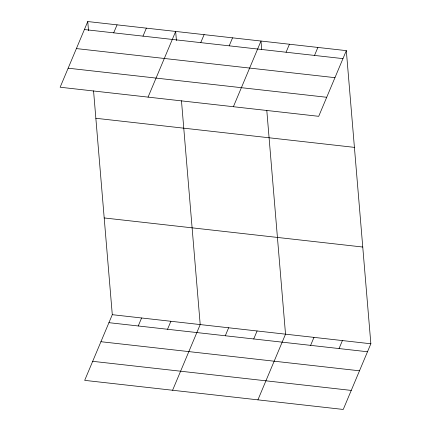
<?xml version="1.0" encoding="UTF-8"?>
<svg xmlns="http://www.w3.org/2000/svg" width="431" height="431" viewBox="0 0 431 431"><rect width="100%" height="100%" fill="white"/><g stroke="black" fill="none" stroke-linecap="round" stroke-linejoin="round"><path stroke-width="0.65" d="M87.757 21.55L60.146 87.229L318.708 116.316L346.319 50.637L87.757 21.55L88.522 30.698M113.698 32.837L117.06 24.847M143.006 36.134L146.362 28.144M148.059 97.12L175.665 31.441L176.43 40.589M200.749 42.631L204.111 34.642M93.554 90.833L112.292 314.684L84.681 380.363L343.243 409.45L370.854 343.771L346.319 50.637M229.19 45.831L232.551 37.836M138.238 325.971L141.594 317.981M233.381 106.721L260.992 41.037L261.703 49.533M167.54 329.268L170.897 321.273M286.076 52.226L289.433 44.237M172.594 390.254L200.205 324.57L181.467 100.719M314.517 55.427L317.879 47.437M225.284 335.76L228.645 327.77M253.73 338.96L257.086 330.97M257.921 399.849L285.527 334.17L266.789 110.32M310.611 345.36L313.973 337.371M339.052 348.56L342.413 340.571M84.395 29.54L342.957 58.627M76.395 48.579L334.957 77.666M68.146 68.195L326.709 97.282M95.854 118.283L354.417 147.37M104.194 217.946L362.757 247.033M112.292 314.684L370.854 343.771M108.935 322.674L367.498 351.761M100.929 341.713L359.492 370.8M92.687 361.323L351.249 390.411"/></g></svg>
